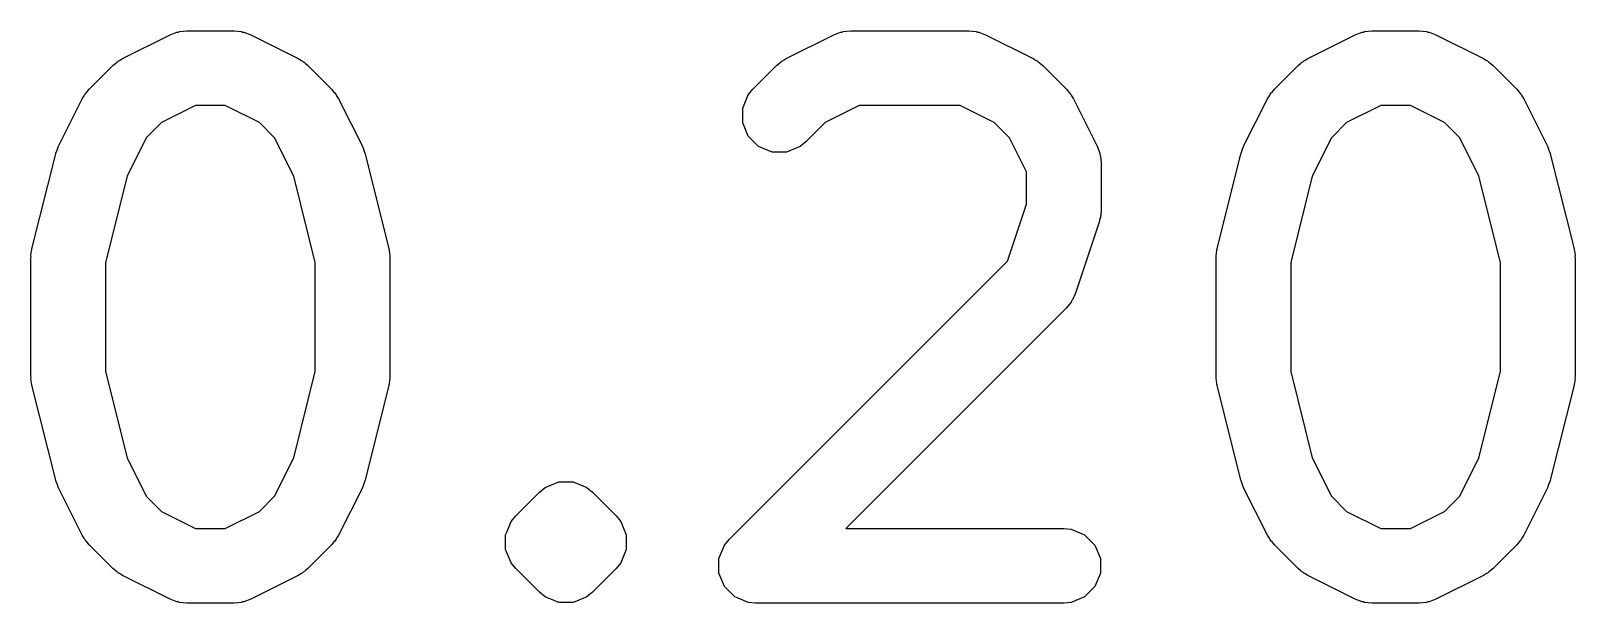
# Model space of a CAD drawing. Header units: millimetres. Extents: x 100 to 200, y -130 to -50.
# Drawn here: x 104.139 to 107.861, y -69.636 to -68.256 of the extents above; entities that cross this region are included whole.
import ezdxf

# ---------------------------------------------------------------- set-up
doc = ezdxf.new("R2010")
doc.units = ezdxf.units.MM
doc.layers.add('BLACK', color=250, linetype='CONTINUOUS')

msp = doc.modelspace()

# ---------------------------------------------------------------- linework, layer by layer
at = {"layer": 'BLACK', "linetype": 'CONTINUOUS'}
for p, q in [((104.35975, -68.322427), (104.474036, -68.265284)), ((104.474036, -68.265284), (104.490513, -68.258978)), ((104.490513, -68.258978), (104.493738, -68.258748)), ((104.493738, -68.258748), (104.496727, -68.257511)), ((104.496727, -68.257511), (104.514285, -68.255782)), ((104.514285, -68.255782), (104.628571, -68.255782)), ((104.628571, -68.255782), (104.646129, -68.257511)), ((104.646129, -68.257511), (104.649117, -68.258748)), ((104.649117, -68.258748), (104.652343, -68.258978)), ((104.652343, -68.258978), (104.66882, -68.265284)), ((104.66882, -68.265284), (104.783107, -68.322427)), ((105.959751, -68.322427), (106.074037, -68.265283)), ((106.074037, -68.265283), (106.090515, -68.258978)), ((106.090515, -68.258978), (106.093739, -68.258748)), ((106.093739, -68.258748), (106.096728, -68.257511)), ((106.096728, -68.257511), (106.114286, -68.255782)), ((106.114286, -68.255782), (106.4, -68.255782)), ((106.4, -68.255782), (106.417558, -68.257511)), ((106.417558, -68.257511), (106.420546, -68.258748)), ((106.420546, -68.258748), (106.423772, -68.258978)), ((106.423772, -68.258978), (106.440249, -68.265284)), ((106.440249, -68.265284), (106.554536, -68.322427)), ((107.216893, -68.322427), (107.331179, -68.265284)), ((107.331179, -68.265284), (107.347656, -68.258978)), ((107.347656, -68.258978), (107.350881, -68.258748)), ((107.350881, -68.258748), (107.35387, -68.257511)), ((107.35387, -68.257511), (107.371428, -68.255782)), ((107.371428, -68.255782), (107.485714, -68.255782)), ((107.485714, -68.255782), (107.503272, -68.257511)), ((107.503272, -68.257511), (107.50626, -68.258748)), ((107.50626, -68.258748), (107.509486, -68.258978)), ((107.509486, -68.258978), (107.525963, -68.265284)), ((107.525963, -68.265284), (107.64025, -68.322427)), ((104.279217, -68.396428), (104.33636, -68.339286)), ((104.33636, -68.339286), (104.343259, -68.333623)), ((104.343259, -68.333623), (104.344819, -68.331825)), ((104.344819, -68.331825), (104.347529, -68.330118)), ((104.347529, -68.330118), (104.349998, -68.328093)), ((104.349998, -68.328093), (104.352191, -68.327184)), ((104.352191, -68.327184), (104.35975, -68.322427)), ((104.783107, -68.322427), (104.790665, -68.327184)), ((104.790665, -68.327184), (104.792859, -68.328093)), ((104.792859, -68.328093), (104.795328, -68.330119)), ((104.795328, -68.330119), (104.798038, -68.331825)), ((104.798038, -68.331825), (104.799596, -68.333622)), ((104.799596, -68.333622), (104.806497, -68.339285)), ((104.806497, -68.339285), (104.863639, -68.396428)), ((105.879217, -68.396428), (105.93636, -68.339286)), ((105.93636, -68.339286), (105.943262, -68.333621)), ((105.943262, -68.333621), (105.94482, -68.331825)), ((105.94482, -68.331825), (105.947526, -68.330121)), ((105.947526, -68.330121), (105.949998, -68.328093)), ((105.949998, -68.328093), (105.952194, -68.327183)), ((105.952194, -68.327183), (105.959751, -68.322427)), ((106.554536, -68.322427), (106.562094, -68.327184)), ((106.562094, -68.327184), (106.564288, -68.328093)), ((106.564288, -68.328093), (106.566756, -68.330118)), ((106.566756, -68.330118), (106.569467, -68.331825)), ((106.569467, -68.331825), (106.571026, -68.333623)), ((106.571026, -68.333623), (106.577926, -68.339286)), ((106.577926, -68.339286), (106.635068, -68.396429)), ((107.13636, -68.396428), (107.193503, -68.339286)), ((107.193503, -68.339286), (107.200402, -68.333623)), ((107.200402, -68.333623), (107.201962, -68.331825)), ((107.201962, -68.331825), (107.204672, -68.330118)), ((107.204672, -68.330118), (107.207141, -68.328093)), ((107.207141, -68.328093), (107.209334, -68.327184)), ((107.209334, -68.327184), (107.216893, -68.322427)), ((107.64025, -68.322427), (107.647808, -68.327184)), ((107.647808, -68.327184), (107.650002, -68.328093)), ((107.650002, -68.328093), (107.652471, -68.330119)), ((107.652471, -68.330119), (107.655181, -68.331825)), ((107.655181, -68.331825), (107.656739, -68.333622)), ((107.656739, -68.333622), (107.66364, -68.339285)), ((107.66364, -68.339285), (107.720782, -68.396428)), ((104.205216, -68.534105), (104.262359, -68.419818)), ((104.262359, -68.419818), (104.267116, -68.412259)), ((104.267116, -68.412259), (104.268025, -68.410066)), ((104.268025, -68.410066), (104.270051, -68.407596)), ((104.270051, -68.407596), (104.271757, -68.404887)), ((104.271757, -68.404887), (104.273554, -68.403328)), ((104.273554, -68.403328), (104.279217, -68.396428)), ((104.863639, -68.396428), (104.869303, -68.40333)), ((104.869303, -68.40333), (104.8711, -68.404888)), ((104.8711, -68.404888), (104.872804, -68.407595)), ((104.872804, -68.407595), (104.874832, -68.410066)), ((104.874832, -68.410066), (104.87574, -68.41226)), ((104.87574, -68.41226), (104.880499, -68.419819)), ((104.880499, -68.419819), (104.937641, -68.534105)), ((105.854587, -68.44251), (105.868025, -68.410066)), ((105.868025, -68.410066), (105.879217, -68.396428)), ((106.635068, -68.396429), (106.640732, -68.40333)), ((106.640732, -68.40333), (106.642528, -68.404888)), ((106.642528, -68.404888), (106.64423, -68.407593)), ((106.64423, -68.407593), (106.646261, -68.410067)), ((106.646261, -68.410067), (106.647171, -68.412265)), ((106.647171, -68.412265), (106.651926, -68.419819)), ((106.651926, -68.419819), (106.70907, -68.534105)), ((107.062359, -68.534105), (107.119502, -68.419818)), ((107.119502, -68.419818), (107.124259, -68.412259)), ((107.124259, -68.412259), (107.125168, -68.410066)), ((107.125168, -68.410066), (107.127194, -68.407596)), ((107.127194, -68.407596), (107.1289, -68.404887)), ((107.1289, -68.404887), (107.130697, -68.403328)), ((107.130697, -68.403328), (107.13636, -68.396428)), ((107.720782, -68.396428), (107.726446, -68.40333)), ((107.726446, -68.40333), (107.728243, -68.404888)), ((107.728243, -68.404888), (107.729947, -68.407595)), ((107.729947, -68.407595), (107.731975, -68.410066)), ((107.731975, -68.410066), (107.732883, -68.41226)), ((107.732883, -68.41226), (107.737642, -68.419819)), ((107.737642, -68.419819), (107.794784, -68.534105)), ((104.535531, -68.435782), (104.453312, -68.476891)), ((104.607326, -68.435782), (104.535531, -68.435782)), ((104.689544, -68.476891), (104.607326, -68.435782)), ((105.854587, -68.477626), (105.854587, -68.44251)), ((106.135532, -68.435782), (106.053313, -68.47689)), ((106.378755, -68.435782), (106.135532, -68.435782)), ((106.460974, -68.476892), (106.378755, -68.435782)), ((107.392674, -68.435782), (107.310455, -68.476891)), ((107.464469, -68.435782), (107.392674, -68.435782)), ((107.546687, -68.476891), (107.464469, -68.435782)), ((104.453312, -68.476891), (104.416823, -68.51338)), ((104.726032, -68.513379), (104.689544, -68.476891)), ((105.868025, -68.51007), (105.854587, -68.477626)), ((106.053313, -68.47689), (106.006497, -68.523708)), ((106.497461, -68.51338), (106.460974, -68.476892)), ((107.310455, -68.476891), (107.273966, -68.51338)), ((107.583175, -68.513379), (107.546687, -68.476891)), ((104.201697, -68.543297), (104.204337, -68.535911)), ((104.204337, -68.535911), (104.204725, -68.535386)), ((104.204725, -68.535386), (104.205216, -68.534105)), ((104.416823, -68.51338), (104.370631, -68.605764)), ((104.772224, -68.605765), (104.726032, -68.513379)), ((104.937641, -68.534105), (104.938132, -68.535389)), ((104.938132, -68.535389), (104.938519, -68.535911)), ((104.938519, -68.535911), (104.941152, -68.543282)), ((105.892855, -68.5349), (105.868025, -68.51007)), ((105.925299, -68.548338), (105.892855, -68.5349)), ((105.992859, -68.5349), (105.960415, -68.548338)), ((106.006497, -68.523708), (105.992859, -68.5349)), ((106.538571, -68.595599), (106.497461, -68.51338)), ((106.70907, -68.534105), (106.715375, -68.550583)), ((107.05884, -68.543297), (107.06148, -68.535911)), ((107.06148, -68.535911), (107.061868, -68.535386)), ((107.061868, -68.535386), (107.062359, -68.534105)), ((107.273966, -68.51338), (107.227774, -68.605764)), ((107.629367, -68.605765), (107.583175, -68.513379)), ((107.794784, -68.534105), (107.795275, -68.535389)), ((107.795275, -68.535389), (107.795662, -68.535911)), ((107.795662, -68.535911), (107.798295, -68.543282)), ((104.141258, -68.781097), (104.198401, -68.552525)), ((104.198401, -68.552525), (104.198864, -68.551229)), ((104.198864, -68.551229), (104.19891, -68.550582)), ((104.19891, -68.550582), (104.201697, -68.543297)), ((104.941152, -68.543282), (104.943946, -68.550583)), ((104.943946, -68.550583), (104.943991, -68.551229)), ((104.943991, -68.551229), (104.944455, -68.552526)), ((104.944455, -68.552526), (105.001598, -68.781097)), ((105.960415, -68.548338), (105.925299, -68.548338)), ((106.715375, -68.550583), (106.715604, -68.553807)), ((106.715604, -68.553807), (106.716842, -68.556796)), ((106.716842, -68.556796), (106.718571, -68.574354)), ((106.718571, -68.574354), (106.718571, -68.68864)), ((106.998401, -68.781097), (107.055544, -68.552525)), ((107.055544, -68.552525), (107.056007, -68.551229)), ((107.056007, -68.551229), (107.056053, -68.550582)), ((107.056053, -68.550582), (107.05884, -68.543297)), ((107.798295, -68.543282), (107.801089, -68.550583)), ((107.801089, -68.550583), (107.801134, -68.551229)), ((107.801134, -68.551229), (107.801598, -68.552526)), ((107.801598, -68.552526), (107.858741, -68.781097)), ((104.370631, -68.605764), (104.318571, -68.814005)), ((104.824285, -68.814006), (104.772224, -68.605765)), ((106.538571, -68.674035), (106.538571, -68.595599)), ((107.227774, -68.605764), (107.175714, -68.814005)), ((107.681428, -68.814006), (107.629367, -68.605765)), ((106.492766, -68.811449), (106.538571, -68.674035)), ((106.713952, -68.717101), (106.656809, -68.888529)), ((106.715932, -68.708393), (106.713952, -68.717101)), ((106.716842, -68.706198), (106.715932, -68.708393)), ((106.717155, -68.703017), (106.716842, -68.706198)), ((106.717865, -68.699897), (106.717155, -68.703017)), ((106.718571, -68.68864), (106.717696, -68.697523)), ((106.717696, -68.697523), (106.717865, -68.699897)), ((104.138677, -68.79855), (104.139649, -68.791975)), ((104.139649, -68.791975), (104.1403, -68.785367)), ((104.1403, -68.785367), (104.140807, -68.784141)), ((104.140807, -68.784141), (104.141258, -68.781097)), ((105.001598, -68.781097), (105.002048, -68.784141)), ((105.002048, -68.784141), (105.002556, -68.785367)), ((105.002556, -68.785367), (105.003206, -68.791975)), ((105.003206, -68.791975), (105.004179, -68.79855)), ((106.99582, -68.79855), (106.996792, -68.791975)), ((106.996792, -68.791975), (106.997443, -68.785367)), ((106.997443, -68.785367), (106.99795, -68.784141)), ((106.99795, -68.784141), (106.998401, -68.781097)), ((107.858741, -68.781097), (107.859191, -68.784141)), ((107.859191, -68.784141), (107.859699, -68.785367)), ((107.859699, -68.785367), (107.860349, -68.791975)), ((107.860349, -68.791975), (107.861322, -68.79855)), ((104.138571, -68.802925), (104.138872, -68.799863)), ((104.138571, -69.08864), (104.138571, -68.802925)), ((104.138872, -68.799863), (104.138677, -68.79855)), ((104.318571, -68.814005), (104.318571, -69.077559)), ((104.824285, -69.077559), (104.824285, -68.814006)), ((105.004179, -68.79855), (105.003983, -68.799863)), ((105.003983, -68.799863), (105.004285, -68.802925)), ((105.004285, -68.802925), (105.004285, -69.08864)), ((105.822074, -69.482142), (106.492766, -68.811449)), ((106.995714, -68.802925), (106.996015, -68.799863)), ((106.995714, -69.08864), (106.995714, -68.802925)), ((106.996015, -68.799863), (106.99582, -68.79855)), ((107.175714, -68.814005), (107.175714, -69.077559)), ((107.681428, -69.077559), (107.681428, -68.814006)), ((107.861322, -68.79855), (107.861126, -68.799863)), ((107.861126, -68.799863), (107.861428, -68.802925)), ((107.861428, -68.802925), (107.861428, -69.08864)), ((106.64626, -68.91007), (106.635068, -68.923708)), ((106.647497, -68.907083), (106.64626, -68.91007)), ((106.649617, -68.904639), (106.647497, -68.907083)), ((106.656809, -68.888529), (106.649617, -68.904639)), ((106.635068, -68.923708), (106.102994, -69.455782)), ((104.138872, -69.091701), (104.138571, -69.08864)), ((104.138677, -69.093015), (104.138872, -69.091701)), ((104.139649, -69.099589), (104.138677, -69.093015)), ((104.318571, -69.077559), (104.370631, -69.2858)), ((104.772224, -69.285799), (104.824285, -69.077559)), ((105.004179, -69.093015), (105.003206, -69.099589)), ((105.004285, -69.08864), (105.003983, -69.091701)), ((105.003983, -69.091701), (105.004179, -69.093015)), ((106.996015, -69.091701), (106.995714, -69.08864)), ((106.99582, -69.093015), (106.996015, -69.091701)), ((106.996792, -69.099589), (106.99582, -69.093015)), ((107.175714, -69.077559), (107.227774, -69.2858)), ((107.629367, -69.285799), (107.681428, -69.077559)), ((107.861322, -69.093015), (107.860349, -69.099589)), ((107.861428, -69.08864), (107.861126, -69.091701)), ((107.861126, -69.091701), (107.861322, -69.093015)), ((104.1403, -69.106198), (104.139649, -69.099589)), ((104.140807, -69.107423), (104.1403, -69.106198)), ((104.141258, -69.110468), (104.140807, -69.107423)), ((104.198401, -69.33904), (104.141258, -69.110468)), ((105.001598, -69.110468), (104.944455, -69.339039)), ((105.002048, -69.107423), (105.001598, -69.110468)), ((105.002556, -69.106198), (105.002048, -69.107423)), ((105.003206, -69.099589), (105.002556, -69.106198)), ((106.997443, -69.106198), (106.996792, -69.099589)), ((106.99795, -69.107423), (106.997443, -69.106198)), ((106.998401, -69.110468), (106.99795, -69.107423)), ((107.055544, -69.33904), (106.998401, -69.110468)), ((107.858741, -69.110468), (107.801598, -69.339039)), ((107.859191, -69.107423), (107.858741, -69.110468)), ((107.859699, -69.106198), (107.859191, -69.107423)), ((107.860349, -69.099589), (107.859699, -69.106198)), ((104.370631, -69.2858), (104.416823, -69.378184)), ((104.726032, -69.378185), (104.772224, -69.285799)), ((107.227774, -69.2858), (107.273966, -69.378184)), ((107.583175, -69.378185), (107.629367, -69.285799)), ((104.198864, -69.340335), (104.198401, -69.33904)), ((104.19891, -69.340983), (104.198864, -69.340335)), ((104.201697, -69.348267), (104.19891, -69.340983)), ((104.204337, -69.355654), (104.201697, -69.348267)), ((104.204725, -69.356178), (104.204337, -69.355654)), ((104.205216, -69.35746), (104.204725, -69.356178)), ((104.938132, -69.356175), (104.937641, -69.35746)), ((104.938519, -69.355654), (104.938132, -69.356175)), ((104.941152, -69.348282), (104.938519, -69.355654)), ((104.943946, -69.340982), (104.941152, -69.348282)), ((104.943991, -69.340335), (104.943946, -69.340982)), ((104.944455, -69.339039), (104.943991, -69.340335)), ((105.364931, -69.367858), (105.378569, -69.356665)), ((105.378569, -69.356665), (105.388071, -69.352728)), ((105.388071, -69.352728), (105.411013, -69.343226)), ((105.411013, -69.343226), (105.446129, -69.343226)), ((105.446129, -69.343226), (105.46907, -69.352728)), ((105.46907, -69.352728), (105.478573, -69.356665)), ((105.478573, -69.356665), (105.492211, -69.367857)), ((107.056007, -69.340335), (107.055544, -69.33904)), ((107.056053, -69.340983), (107.056007, -69.340335)), ((107.05884, -69.348267), (107.056053, -69.340983)), ((107.06148, -69.355654), (107.05884, -69.348267)), ((107.061868, -69.356178), (107.06148, -69.355654)), ((107.062359, -69.35746), (107.061868, -69.356178)), ((107.795275, -69.356175), (107.794784, -69.35746)), ((107.795662, -69.355654), (107.795275, -69.356175)), ((107.798295, -69.348282), (107.795662, -69.355654)), ((107.801089, -69.340982), (107.798295, -69.348282)), ((107.801134, -69.340335), (107.801089, -69.340982)), ((107.801598, -69.339039), (107.801134, -69.340335)), ((104.262359, -69.471747), (104.205216, -69.35746)), ((104.416823, -69.378184), (104.453311, -69.414672)), ((104.689544, -69.414672), (104.726032, -69.378185)), ((104.937641, -69.35746), (104.880499, -69.471746)), ((105.307788, -69.425), (105.364931, -69.367858)), ((105.492211, -69.367857), (105.549353, -69.425)), ((107.119502, -69.471747), (107.062359, -69.35746)), ((107.273966, -69.378184), (107.310454, -69.414672)), ((107.546687, -69.414672), (107.583175, -69.378185)), ((107.794784, -69.35746), (107.737642, -69.471746)), ((104.453311, -69.414672), (104.535532, -69.455782)), ((104.607324, -69.455782), (104.689544, -69.414672)), ((105.296596, -69.438638), (105.307788, -69.425)), ((105.549353, -69.425), (105.560545, -69.438637)), ((107.310454, -69.414672), (107.392675, -69.455782)), ((107.464467, -69.455782), (107.546687, -69.414672)), ((104.535532, -69.455782), (104.607324, -69.455782)), ((105.283158, -69.471083), (105.285732, -69.464869)), ((105.285732, -69.464869), (105.294891, -69.442754)), ((105.294891, -69.442754), (105.296595, -69.438639)), ((105.296595, -69.438639), (105.296596, -69.438638)), ((105.560545, -69.438637), (105.560547, -69.438639)), ((105.560547, -69.438639), (105.573985, -69.471082)), ((106.102994, -69.455782), (106.628571, -69.455782)), ((106.628571, -69.455782), (106.646129, -69.457511)), ((106.646129, -69.457511), (106.678572, -69.47095)), ((107.392675, -69.455782), (107.464467, -69.455782)), ((104.267116, -69.479305), (104.262359, -69.471747)), ((104.268025, -69.481499), (104.267116, -69.479305)), ((104.270051, -69.483968), (104.268025, -69.481499)), ((104.271757, -69.486678), (104.270051, -69.483968)), ((104.273554, -69.488236), (104.271757, -69.486678)), ((104.279217, -69.495137), (104.273554, -69.488236)), ((104.33636, -69.552279), (104.279217, -69.495137)), ((104.863639, -69.495137), (104.806497, -69.55228)), ((104.869303, -69.488234), (104.863639, -69.495137)), ((104.8711, -69.486677), (104.869303, -69.488234)), ((104.872804, -69.483969), (104.8711, -69.486677)), ((104.874832, -69.481499), (104.872804, -69.483969)), ((104.87574, -69.479304), (104.874832, -69.481499)), ((104.880499, -69.471746), (104.87574, -69.479304)), ((105.283158, -69.506199), (105.283158, -69.471083)), ((105.573985, -69.471082), (105.573984, -69.506199)), ((105.797443, -69.528224), (105.806945, -69.505282)), ((105.806945, -69.505282), (105.810882, -69.49578)), ((105.810882, -69.49578), (105.822074, -69.482142)), ((106.678572, -69.47095), (106.703403, -69.495781)), ((106.703403, -69.495781), (106.716842, -69.528224)), ((107.124259, -69.479305), (107.119502, -69.471747)), ((107.125168, -69.481499), (107.124259, -69.479305)), ((107.127194, -69.483968), (107.125168, -69.481499)), ((107.1289, -69.486678), (107.127194, -69.483968)), ((107.130697, -69.488236), (107.1289, -69.486678)), ((107.13636, -69.495137), (107.130697, -69.488236)), ((107.193503, -69.552279), (107.13636, -69.495137)), ((107.720782, -69.495137), (107.66364, -69.55228)), ((107.726446, -69.488234), (107.720782, -69.495137)), ((107.728243, -69.486677), (107.726446, -69.488234)), ((107.729947, -69.483969), (107.728243, -69.486677)), ((107.731975, -69.481499), (107.729947, -69.483969)), ((107.732883, -69.479304), (107.731975, -69.481499)), ((107.737642, -69.471746), (107.732883, -69.479304)), ((105.296596, -69.538642), (105.283158, -69.506199)), ((105.307789, -69.55228), (105.296596, -69.538642)), ((105.560546, -69.538642), (105.549353, -69.55228)), ((105.573984, -69.506199), (105.560546, -69.538642)), ((105.797443, -69.56334), (105.797443, -69.528224)), ((106.716842, -69.528224), (106.716842, -69.56334)), ((104.343262, -69.557943), (104.33636, -69.552279)), ((104.34482, -69.55974), (104.343262, -69.557943)), ((104.347527, -69.561444), (104.34482, -69.55974)), ((104.349998, -69.563472), (104.347527, -69.561444)), ((104.352192, -69.56438), (104.349998, -69.563472)), ((104.359751, -69.569139), (104.352192, -69.56438)), ((104.474036, -69.62628), (104.359751, -69.569139)), ((104.783105, -69.569139), (104.66882, -69.626281)), ((104.790663, -69.564381), (104.783105, -69.569139)), ((104.792859, -69.563472), (104.790663, -69.564381)), ((104.795331, -69.561443), (104.792859, -69.563472)), ((104.798037, -69.55974), (104.795331, -69.561443)), ((104.799593, -69.557945), (104.798037, -69.55974)), ((104.806497, -69.55228), (104.799593, -69.557945)), ((105.364932, -69.609422), (105.307789, -69.55228)), ((105.549353, -69.55228), (105.49221, -69.609422)), ((105.806945, -69.586281), (105.797443, -69.56334)), ((106.716842, -69.56334), (106.703403, -69.595783)), ((107.200405, -69.557943), (107.193503, -69.552279)), ((107.201963, -69.55974), (107.200405, -69.557943)), ((107.20467, -69.561444), (107.201963, -69.55974)), ((107.207141, -69.563472), (107.20467, -69.561444)), ((107.209335, -69.56438), (107.207141, -69.563472)), ((107.216894, -69.569139), (107.209335, -69.56438)), ((107.331179, -69.62628), (107.216894, -69.569139)), ((107.640248, -69.569139), (107.525963, -69.626281)), ((107.647806, -69.564381), (107.640248, -69.569139)), ((107.650002, -69.563472), (107.647806, -69.564381)), ((107.652474, -69.561443), (107.650002, -69.563472)), ((107.65518, -69.55974), (107.652474, -69.561443)), ((107.656736, -69.557945), (107.65518, -69.55974)), ((107.66364, -69.55228), (107.656736, -69.557945)), ((105.37857, -69.620615), (105.364932, -69.609422)), ((105.49221, -69.609422), (105.478577, -69.62061)), ((105.810882, -69.595784), (105.806945, -69.586281)), ((105.835712, -69.620614), (105.810882, -69.595784)), ((106.703403, -69.595783), (106.678572, -69.620614)), ((104.490513, -69.632586), (104.474036, -69.62628)), ((104.493738, -69.632815), (104.490513, -69.632586)), ((104.496727, -69.634053), (104.493738, -69.632815)), ((104.514285, -69.635782), (104.496727, -69.634053)), ((104.628571, -69.635782), (104.514285, -69.635782)), ((104.646129, -69.634053), (104.628571, -69.635782)), ((104.649117, -69.632815), (104.646129, -69.634053)), ((104.652342, -69.632586), (104.649117, -69.632815)), ((104.66882, -69.626281), (104.652342, -69.632586)), ((105.401511, -69.630116), (105.37857, -69.620615)), ((105.411013, -69.634053), (105.401511, -69.630116)), ((105.411014, -69.634053), (105.411013, -69.634053)), ((105.446129, -69.634053), (105.411014, -69.634053)), ((105.459568, -69.628486), (105.446129, -69.634053)), ((105.478574, -69.620614), (105.459568, -69.628486)), ((105.478577, -69.62061), (105.478574, -69.620614)), ((105.843815, -69.62397), (105.835712, -69.620614)), ((105.868156, -69.634053), (105.843815, -69.62397)), ((105.885714, -69.635782), (105.868156, -69.634053)), ((106.628571, -69.635782), (105.885714, -69.635782)), ((106.646129, -69.634053), (106.628571, -69.635782)), ((106.678572, -69.620614), (106.646129, -69.634053)), ((107.347656, -69.632586), (107.331179, -69.62628)), ((107.350881, -69.632815), (107.347656, -69.632586)), ((107.35387, -69.634053), (107.350881, -69.632815)), ((107.371428, -69.635782), (107.35387, -69.634053)), ((107.485714, -69.635782), (107.371428, -69.635782)), ((107.503272, -69.634053), (107.485714, -69.635782)), ((107.50626, -69.632815), (107.503272, -69.634053)), ((107.509485, -69.632586), (107.50626, -69.632815)), ((107.525963, -69.626281), (107.509485, -69.632586))]:
    msp.add_line(p, q, dxfattribs=at)

doc.saveas('drawing.dxf')
